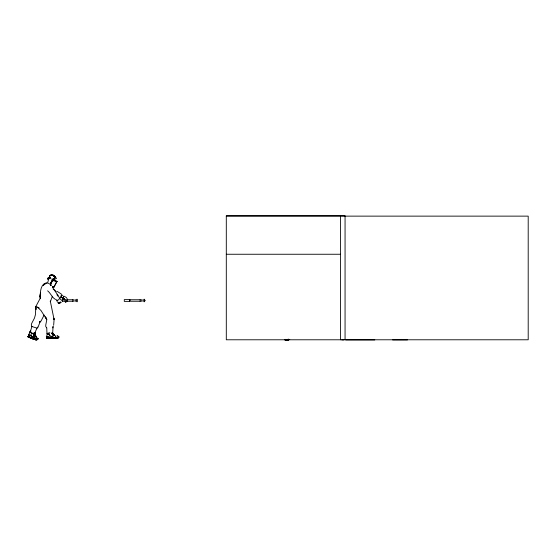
<?xml version="1.0" encoding="UTF-8"?>
<svg xmlns="http://www.w3.org/2000/svg" width="556" height="556" viewBox="0 0 556 556"><rect width="100%" height="100%" fill="white"/><g stroke="black" fill="none" stroke-linecap="round" stroke-linejoin="round"><path stroke-width="0.83" d="M48.886 278.313C48.963 279.612 48.344 277.09 49.727 278.132M51.319 336.839L54.134 335.56L53.564 335.219C51.486 330.208 52.264 335.949 52.556 333.287M48.803 278.403C48.296 280.599 48.643 276.77 49.018 278.625M51.263 337.867L48.643 338.479L49.192 338.263M49.421 338.521L49.866 338.326M49.227 338.514L49.734 337.937L52.368 338.458L51.889 338.319M48.615 279.029L48.699 278.229L48.782 279.042M46.217 283.338L43.764 284.033C40.261 287.237 40.456 292.595 40.067 296.967L40.324 298.683L40.518 297.717L35.89 306.419L35.396 314.793L34.486 318.067L31.727 323.349L31.31 324.864L31.748 326.302M48.893 278.619L49.053 277.826M47.92 278.862L47.983 277.965L47.906 279.293L47.962 278.25L47.92 278.695M48.24 278.758C48.365 276.304 48.052 280.745 48.309 278.632M48.261 278.41L48.212 278.848M48.497 278.076L48.581 279.015L48.942 278.153M48.212 336.714L46.697 336.45L47.197 333.975M37.203 306.898L40.977 310.505L46.801 319.714L45.745 325.135L45.766 326.622L46.739 327.825M56.107 278.591C56.615 277.604 51.777 272.523 49.359 275.894L49.776 275.477L49.331 275.943M34.382 333.836L35.188 334.712L35.223 333.468L34.597 333.134C35.584 332.745 34.646 333.934 34.931 332.578L34.319 332.377M34.68 334.49C35.605 335.31 34.291 334.323 35.285 334.274L34.541 333.176M48.886 278.076L48.594 279.091M48.636 278.834L48.886 278.271M55.774 335.574L55.6 337.707L52.639 337.7M35.299 335.198L35.209 334.851M48.803 278.299L48.803 278.737M53.536 338.493L53.814 338.361M55.614 336.185L55.6 337.707L57.859 337.304L58.776 336.602M48.567 278.306L48.546 278.758L48.838 278.035M57.317 338.194L57.171 337.561L57.164 338.229L56.031 338.493L55.767 337.923L56.212 338.472L58.255 337.735L58.762 336.992L58.602 337.464M48.567 278.486L48.546 278.667M52.368 280.53L50.777 284.109M52.66 333.711L53.911 335.08L52.813 333.628L53.849 334.622L53.564 335.219L52.236 334.239M48.761 338.493L47.816 338.25L48.81 338.347M55.211 338.236C55.426 338.673 53.327 338.416 56.114 338.493C54.252 337.659 49.658 338.09 46.906 337.471M54.71 338.541L54.356 338.208L55.732 338.521L54.036 338.382M56.969 337.659C57.678 338.854 55.6 337.346 56.573 338.361C56.524 338.173 57.247 337.999 57.949 337.624M53.557 334.74L53.049 334.163L54.036 334.726L53.077 334.093L53.73 335.011M54.217 335.699L54.474 335.303C54.147 335.463 52.472 333.788 52.945 334.545C52.208 332.974 53.814 322.278 52.764 327.915M48.615 338.472L48.706 338.256M47.503 333.183L47.288 333.718M48.796 278.132L48.706 278.771L48.726 278.243M35.07 334.997C34.472 333.489 35.341 332.676 34.806 333.357M62.022 294.916C61.799 294.006 60.013 297.675 60.562 297.94M50.742 284.387L51.041 283.053M52.146 333.815L52.674 333.364M28.62 335.164L28.342 334.914C32.721 335.212 33.082 338.736 37.238 339.667L38.128 338.743L37.565 338.173M48.476 338.236L46.37 337.826L48.414 338.305M67.679 300.101L67.325 298.892M47.886 334.177L47.489 333.308M34.597 333.864C35.577 333.795 35.084 333.69 34.938 333.878M47.309 333.941L47.691 333.885M34.118 336.088L35.938 336.456L35.341 335.324M37.287 339.195L37.655 339.285L37.057 339.716L36.05 339.646L37.523 339.563L37.28 339.271M48.601 278.834L48.65 278.361M55.565 338.555L54.356 338.208M54.703 338.382L55.176 338.562L54.564 338.18M48.476 279.807L47.719 282.545M35.813 336.505L35.334 335.275M54.425 338.528L53.244 338.256L53.939 338.514M62.341 295.549C62.321 294.138 60.402 298.857 61.494 297.571M46.579 337.888L48.122 338.25M34.667 339.014L33.819 338.583L35.299 339.584M37.711 327.018C36.501 329.249 34.409 332.919 35.049 333.975M51.124 337.596L51.597 336.283L54.092 335.463L53.425 335.032L53.675 334.754M52.5 333.329L51.896 333.107L52.396 333.266M35.299 339.431L35.827 339.452L35.049 339.132M52.271 333.899L52.292 334.017M33.819 338.583C31.629 339.473 30.253 336.602 32.012 338.465M46.718 338.187L48.011 338.229M56.754 291.754L56.816 291.379M36.175 339.605L37.224 339.396L36.807 339.813M49.053 278.646L49.039 278.188L49.032 278.66M28.655 334.92L29.836 332.217L30.573 332.286L33.45 334.059L34.02 335.386L33.464 336.192M57.324 337.555C57.741 338.91 59.228 336.359 57.88 337.951M57.268 337.603C56.788 338.778 56.295 338.055 57.483 337.812M52.598 333.683C54.641 335.768 51.089 332.203 52.424 333.683M34.451 338.673L34.319 339.257L35.042 339.563L32.248 338.507L33.374 338.819L33.492 338.236M65.226 301.143L65.434 302.283L66.247 301.706M33.29 338.819L33.228 338.333M35.799 339.25C36.814 339.966 35.952 339.98 34.583 338.979L35.104 339.528C34.896 338.43 35.195 340.425 36.203 339.716M34.965 333.113L34.771 332.794L34.986 333.774M34.952 339.514L36.404 339.897L36.765 339.431M36.335 339.89L36.814 339.577M33.061 338.208L32.929 338.785L32.151 338.541M52.778 334.33L53.418 334.552M54.342 279.265L53.612 279.369L52.917 278.681L54.071 279.091M32.54 338.312C33.979 338.479 33.103 339.264 33.263 338.319M32.943 338.208L32.804 338.771L34.861 339.243M28.87 337.277L28.015 336.665L29.134 337.388L28.634 336.415L28.363 336.665L29.218 337.27M288.029 339.466C287.285 340.55 290.719 338.972 287.702 340.001C285.728 339.605 287.994 340.661 287.73 339.431M52.869 333.843L53.306 334.232M35.111 339.598L35.236 339.09M60.375 302.255L59.798 303.166L59.11 302.749M33.374 338.819L32.533 338.604L32.637 338.159M51.951 333.044C53.772 333.218 52.222 334.323 53.035 334.323M32.867 338.465L32.443 338.632L32.533 338.159M31.657 337.867C32.137 338.792 29.19 337.061 32.234 338.194L33.131 338.882M29.69 337.624L28.509 336.957L31.233 338.18L29.878 337.68L29.802 336.908L30.726 337.527M32.053 338.159L30.649 337.958L31.129 337.624L30.517 337.874L32.443 338.611M52 338.514L52.757 338.298M30.344 331.647L31.894 326.476M31.789 338.131L31.358 338.229M53.529 279.459L54.022 280.057L53.3 278.653M35.786 339.41L35.653 339.744L32.547 338.632M32.575 338.583L32.422 338.256L32.88 338.562M33.756 339.049L34.583 338.979M35.104 339.528L34.187 339.181L34.757 338.917M34.409 339.299L34.097 338.875L34.701 339.341M30.608 332.245L29.913 332.196L30.191 331.536L29.802 332.446M31.463 338.194C31.4 337.27 30.49 338.437 31.956 338.437C32.012 336.665 34.861 339.556 33.617 338.562M33.568 338.701L31.567 337.93M37.572 339.09L37.898 338.701L37.419 338.722M28.801 337.179L27.974 336.463L29.155 337.082L28.057 336.853M31.817 338.382L29.934 337.7L30.997 337.826M63.453 296.772L63.662 296.139M44.112 315.016L41.054 321.069L39.58 322.313L40.303 321.208L37.996 327.338M37.627 339.181L37.912 338.715M29.607 337.589L28.558 336.707M52.41 296.258L50.353 301.693L50.283 301.039L54.092 319.519L53.654 325.323M31.622 338.284L32.526 338.117M29.433 337.513L29.829 337.436M50.763 282.941L52.111 280.405L50.492 283.636L50.561 285.103L50.492 284.637M29.197 337.416L28.252 336.839L29.225 337.332M37.273 338.882L37.787 338.486M29.308 337.457L28.252 336.839M30.434 337.895L32.929 338.785L32.992 338.416M29.586 337.478L29.927 337.325L29.579 337.471M30.955 337.506L30.093 337.687L30.066 337.04M66.553 301.31L66.734 300.859M29.051 337.353L28.432 336.776M29.6 337.207L28.968 337.179M52.257 333.322L51.965 332.995L52.598 333.329M52.883 334.156C52.591 333.795 52.806 333.294 52.625 333.572M29.76 332.21L30.038 333.002M30.226 331.995L30.441 331.48M56.497 338.319L57.15 338.034M31.685 338.284L33.582 338.653M37.238 339.667L37.718 339.132M52.333 281.774L52.264 281.176M28.773 334.816L30.573 335.476L31.914 332.884M47.142 338.055L46.433 338.124L47.503 338.319M52.431 279.772L52.646 279.341L52.417 279.765L53.015 280.064M54.071 279.084L53.8 279.397M51.506 278.98L56.26 281.315M54.3 280.293L54.891 280.599A25.472 1.098 26.8 0 0 53.133 279.689A25.548 1.105 26.8 0 1 54.961 280.627L55.482 280.822M56.962 281.704L55.85 281.343L56.844 281.781M56.726 281.968L53.71 287.535L52.563 286.785M56.601 282.031L53.682 287.494C52.486 286.986 54.085 287.89 53.265 287.598M63.141 297.502L62.522 298.544M35.021 334.684L34.924 334.337M58.582 336.644L54.912 337.791L51.757 337.826L50.061 337.207M53.23 334.427L52.799 334.302M51.951 338.347L52.368 338.458M52.82 334.448L53.049 334.33M35.146 334.733L34.931 334.476M39.58 322.313L39.83 321.924M54.279 279.376L54.495 279.202A1.042 1.042 0 0 0 54.495 278.973L53.89 278.702M47.962 338.256L47.385 338.382M50.2 277.625L49.63 277.576C49.213 278.215 50.492 277.326 49.908 277.785L50.526 277.277L50.082 277.11L50.506 277.284M65.733 300.998L65.316 301.686L65.684 301.616M55.287 338.43L55.405 338.006L55.072 338.389M61.264 302.276L60.472 302.888L59.978 302.61M67.276 300.935L65.733 302.061L66.254 301.011M49.783 278.014L49.373 277.861M60.514 301.977L60.18 302.686L59.992 302.144M289.099 339.452L287.793 339.952M58.686 302.582L58.38 303.131L58.276 302.672M59.478 302.86L58.331 303.256L57.678 301.873M52.229 281.67L52.563 281.322M53.487 334.927L53.918 334.58L53.48 334.969M53.084 334.413L53.779 334.663M29.266 336.776L28.578 337.207M52.869 334.524L53.404 334.253M35.313 334.503L34.785 334.413L34.889 335.129L34.833 333.704L35.209 333.697M49.401 275.991L49.811 275.609L49.373 276.04C51.416 273.594 55.802 275.706 56.045 278.612M54.266 279.515L53.689 279.418M46.078 282.941L43.229 285.263L45.022 284.109M33.436 336.088L33.979 335.337L32.86 333.468M35 333.134L34.646 333.107M34.965 333.259L34.965 333.398M57.129 337.659L57.456 338.09L57.15 337.568M58.449 337.673L58.825 337.339L57.629 337.985M287.376 340.168L288.272 339.834L288.168 339.403L287.487 339.758L289.162 339.633M51.805 338.514L52.757 338.34M66.984 301.15L66.449 301.547L66.039 301.199M58.206 337.492L58.936 337.068L58.505 337.381M58.151 337.763L58.582 337.478M52.514 333.829L52.98 333.788L52.577 333.635M55.517 338.416L55.864 337.937L57.282 337.93M56.385 338.319L56.239 337.853L58.401 337.144L57.205 337.422M37.634 339.507L37.947 338.931M58.401 337.144L58.901 336.79L58.582 336.95M58.359 337.457L57.386 338.138L56.997 337.777M56.879 337.93C56.969 337.687 52.556 338.639 51.159 337.7M287.772 340.07L287.466 339.681L288.147 339.327M287.66 339.716L288.369 339.355M288.856 339.382L287.751 339.89M57.72 337.228L58.304 336.964M57.539 338.076L58.262 337.763M284.825 339.688L286.145 339.487L285.117 339.966L286.187 339.869M56.434 338.368C56.622 337.951 57.059 338.117 56.795 337.707M57.414 337.561L57.602 338.02L58.06 337.826M33.582 336.394L35.938 336.456M56.364 338.145L57.435 338.062M35.077 333.683L35.299 333.663M56.239 337.853L56.934 338.243L56.733 337.805M285.492 339.792L287.362 340.043L286.368 339.785M56.615 338.354L56.893 338.25M56.399 338.423L56.288 337.853M56.67 338.319L56.503 337.784L56.524 338.361M55.211 338.041L55.127 338.437M55.058 338.305L55.162 338.291M56.969 338.013L57.497 337.805M288.745 339.445L288.001 339.626M286.18 340.209L286.84 340.043L286.006 340.091M56.385 338.194L55.934 338.277M288.578 339.507L288.258 339.772M287.959 340.022L288.981 339.514L288.488 339.591M285.409 339.848L286.152 339.556M52.188 281.447L52.938 281.19M57.602 338.02L57.421 337.527M285.694 339.507L285.019 339.681L285.68 339.438M285.019 339.883L285.666 339.334M37.182 339.681L37.53 339.563M289.773 339.424L289.064 339.681M49.734 337.937L50.36 337.749M54.912 338.5L52.445 338.521M55.107 338.437L55.829 338.534M288.237 339.382L286.312 339.813L285.061 339.48M285.694 340.14L286.486 339.931M54.015 278.612L54.349 278.994M287.841 339.779L288.189 339.633M288.272 339.834L288.355 339.278M286.896 340.07L286.528 340.119M287.056 340.036L287.528 339.911M287.209 340.209L286.861 340.251M56.573 338.159L56.997 338.201M55.767 338.326L55.232 338.083M53.911 338.277L54.259 338.291M36.772 339.765L36.286 339.646M64.517 298.794L62.668 297.898L63.62 298.357M64.475 298.857L63.919 298.864L64.767 299.983M53.098 338.534L53.897 338.333M53.383 338.354L53.626 338.472M52.646 338.528L52.994 338.507L52.632 338.291M52.445 338.305L53.181 338.361M53.286 338.291L53.682 338.521M288.168 339.785L288.057 339.216M36.849 338.402L33.284 337.36M51.812 338.319L52.361 338.312M31.233 338.117L31.567 338.138M286.854 339.48L285.847 339.396M226.299 216.131L528.2 216.131L528.2 339.785L226.299 339.785L226.299 215.728L345.061 215.728L345.061 339.785M226.299 254.252L340.453 254.252M62.321 299.747L72.919 299.747M129.59 299.747L140.188 299.747M62.321 301.255L72.919 301.255M129.59 301.255L140.188 301.255M48.699 332.78L49.88 332.766M47.128 333.683L47.719 333.683M48.233 333.669L49.442 333.669M341.752 339.918L343.789 339.918M345.825 339.918L374.807 339.924M392.619 339.918L407.458 339.918M56.545 281.614L56.121 281.44M53.084 287.528L53.626 287.716L53.286 287.633M30.74 332.231L29.934 331.904M34.521 338.882L34.194 338.951M34.5 339.077L33.979 338.931M52.98 275.547L50.603 275.456L52.938 275.408L55.12 277.006L53.487 275.748L54.544 276.221L55.412 277.479M57.171 335.553L57.887 335.588M52.396 275.422L51.632 275.345L53.439 275.706M46.787 338.194L47.573 338.062M36.251 339.556L35.709 339.313M33.937 338.847L33.735 338.889M32.86 338.611L33.756 338.722M49.241 278.104L49.269 278.528M56.9 281.718L55.593 280.954A25.312 1.091 26.8 0 0 53.188 279.71L52.605 279.418A25.993 1.126 26.8 0 1 55.711 281.002L56.719 281.586M52.952 280.036L56.594 282.073L55.336 281.273M53.515 287.48L53.202 287.167M53.147 287.549L53.188 287.341M47.017 336.47L46.697 336.45M48.587 338.465L48.129 338.409M46.85 336.582L46.287 336.505L49.269 336.985M47.99 338.416L46.78 337.895M35.925 339.507L34.097 338.875M31.122 337.902L31.713 338.083M46.912 338.069L47.545 338.187M47.065 338.111L47.719 338.236M36.898 339.007L36.446 338.938L36.439 336.901M56.503 281.607L56.851 281.711M30.226 337.548L31.525 338.263M47.614 333.934L47.031 333.815L49.366 334.914L50.165 336.331M31.595 337.805L32.081 337.902M34.048 339.118L34.514 339.216M28.363 336.665L27.8 336.755L28.905 337.297M30.288 337.86L32.158 338.493M37.03 328.158L31.838 326.497M35.014 333.697L33.124 333.03M33.006 338.604L33.666 338.806L32.477 338.256M47.468 338.055L46.954 337.923M33.2 338.632L32.915 338.256M30.886 337.659L32.255 338.124M28.509 336.957L29.385 337.263M29.51 337.318L28.627 337.005M30.323 330.938L30.962 331.167M56.295 281.51L56.795 281.69L56.135 281.287M50.742 284.345L51.145 285.617L50.888 285.075M31.233 338.18L31.956 338.437M35.292 339.66L35.827 339.855M31.4 338.263L32.505 338.673M56.42 281.614L55.899 281.35L56.761 281.753M56.184 281.468L56.74 281.67L55.6 281.044M28.071 336.721L29.044 337.096M286.694 340.265L286.333 339.931M56.608 281.614L56.045 281.454M55.989 281.405L56.413 281.364L55.899 281.148M53.466 275.561L50.575 275.366L53.459 275.637M53.348 279.578L54.022 280.057M53.195 334.253L53.578 334.74M53.529 279.814L53.995 280.022L53.3 278.646M52.896 286.965L52.507 286.764M52.945 287L53.73 287.515L53.376 287.278M63.891 296.174L66.206 297.39L66.845 298.329M55.906 281.593L56.524 281.961M53.105 287.091L53.647 287.424L53.181 287.146M56.608 282.038L56.337 281.857M49.831 278.215L50.561 278.584M32.651 336.783L30.573 335.476M33.833 338.861L34.187 339.181M53.911 335.018L54.474 335.303L53.835 334.886M53.098 279.675L53.737 279.925M55.155 279.737L54.398 279.355L54.286 279.703M48.893 334.573L49.901 335.24L50.269 336.29M58.637 296.709L59.694 297.87L58.811 299.74L56.865 300.448L55.808 299.295M29.941 337.367L30.775 337.819M284.985 339.57L285.117 339.938M53.508 275.7L55.273 277.18L54.995 276.895M37.877 307.273L39.219 308.024M53.466 275.818L55.294 277.256M34.465 334.49L35.125 334.879M55.996 281.204L56.517 281.468M30.976 337.93L31.345 338.145M57.442 291.552L61.514 294.2M32.436 336.748C33.534 337.819 37.558 340.487 37.759 338.194M49.915 284.241L48.56 283.324L46.092 282.886M52.924 288.786L55.718 291.073M35.751 336.13L36.203 336.443M35.695 336.199L36.821 337.416L36.557 338.951L33.124 337.263M53.098 279.432L53.647 279.974M54.196 276.151L55.232 277.305M54.161 276.207L54.53 276.478M28.856 336.769L29.322 337.103M56.782 281.677L56.441 281.461L56.775 281.663M55.162 299.253C51.791 297.321 50.714 293.22 47.642 290.809M64.983 300.025L62.696 298.085M28.738 336.526L29.086 336.832M52.035 333.454L52.702 334.086M35.424 335.476L35.98 335.998M54.502 276.367L55.266 277.131M60.097 298.794L61.577 300.358M58.575 296.139L53.404 288.8M46.683 319.505L45.509 316.795L46.801 319.714M40.192 297.231L39.865 296.744L40.512 292.783L40.067 296.967L40.518 297.933M55.204 277.18L54.974 276.825L55.35 277.52M56.927 294.673L57.782 296.077M58.255 337.144L58.463 337.589M288.766 339.174L288.87 339.501M49.255 278.139L49.324 278.493M55.475 338.173L55.544 338.548M50.547 285.096L50.422 284.373M47.371 333.301L47.427 333.982M46.94 333.322L46.773 327.97M340.453 216.131L340.453 339.785M145.158 300.226L145.158 300.775M144.511 299.253L144.511 301.748M143.976 299.253L143.976 301.748M142.899 299.587L142.899 301.415M141.307 299.517L141.307 301.484M140.188 299.517L140.188 301.484M77.242 299.253L77.242 301.748M76.714 299.253L76.714 301.748M75.63 299.587L75.63 301.415M74.038 299.517L74.038 301.484M72.919 299.517L72.919 301.484M62.321 299.615L62.321 301.387M57.018 300.504L57.018 301.387M53.202 279.717A25.486 1.098 26.8 0 1 55.628 280.968M48.275 278.104L48.226 278.48L48.275 278.104M48.733 278.334L48.733 278.758L48.747 278.327M34.75 338.965L34.66 339.382L34.757 339.014M59.429 302.805L58.873 302.978L59.707 303.173L59.429 302.805M129.59 299.615L124.287 299.615L124.287 301.387L129.59 301.387L129.59 299.615M62.842 300.122L62.321 300.122L62.842 300.17M130.111 300.122L129.59 300.122L130.111 300.17M52.389 275.31L51.645 275.262L52.396 275.345M52.883 333.461L52.535 333.385L52.883 333.461M53.452 287.459L53.39 287.431M53.591 275.373L53.063 275.157L53.571 275.366M53.584 279.911L52.82 279.522L53.584 279.911M54.266 275.832L53.564 275.442L54.259 275.832M63.46 298.35L62.668 297.898L63.46 298.35M53.967 319.443L53.862 318.254L53.967 319.443M35.918 309.525L35.89 306.419L35.918 309.525"/></g></svg>
